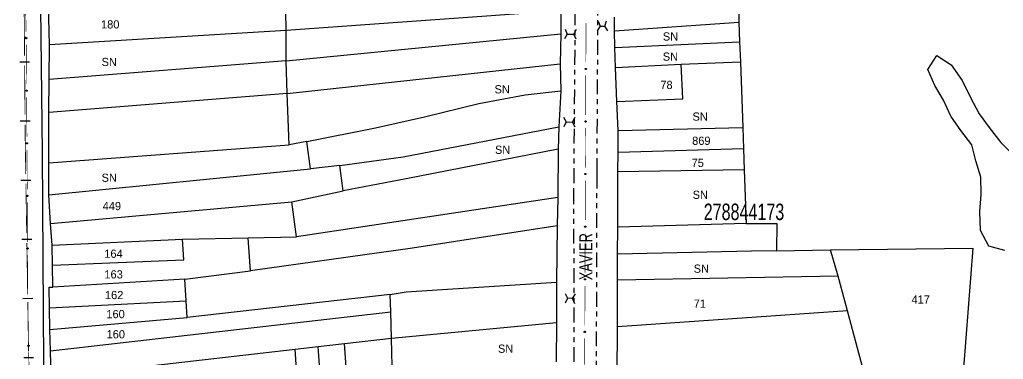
# Model space of a CAD drawing. Extents: x 203665 to 205970, y 4870865 to 4873745.
# Drawn here: x 203670.9 to 203969.7, y 4871742.5 to 4871845.8 of the extents above; entities that cross this region are included whole.
import ezdxf
from ezdxf.enums import TextEntityAlignment as Align

# ---------------------------------------------------------------- set-up
doc = ezdxf.new("R2010")
doc.units = 0
doc.header["$LTSCALE"] = 1.5
doc.header["$MEASUREMENT"] = 0
doc.linetypes.add('TRACO_25', pattern=[8, 3, -1, 1, -1, 1, -1])
for name, color, linetype in [('CD_MALHA_LOTES', 7, 'CONTINUOUS'), ('CD_TXT_QUADRA', 7, 'CONTINUOUS'), ('HD-LAGOS-PERENE', 170, 'CONTINUOUS'), ('LM-LIM-SETORES-BAIRROS', 250, 'CONTINUOUS'), ('RU-QUADRA', 210, 'CONTINUOUS'), ('SV-EIXO-RUA-N-PAV', 6, 'CONTINUOUS'), ('SV-EIXO-RUA-PAV', 20, 'CONTINUOUS'), ('SV-ESTIVAS', 7, 'CONTINUOUS'), ('SV-RUA-NAO-PAV', 7, 'CONTINUOUS'), ('SV-RUA-PAVIM', 7, 'CONTINUOUS'), ('SV-TXT-RUA-N-PAV', 7, 'CONTINUOUS'), ('Th_NmrPort', 1, 'CONTINUOUS')]:
    doc.layers.add(name, color=color, linetype=linetype)
doc.styles.add('ARIAL', font='ARIAL.SHX')

# ---------------------------------------------------------------- blocks, each defined once
blk = doc.blocks.new('COD045', base_point=(203838.877158, 4871814.648295))
at = {"layer": 'SV-ESTIVAS'}
blk.add_lwpolyline([(203839.625696, 4871813.151219), (203838.877158, 4871814.648295), (203839.625696, 4871816.151219)], dxfattribs=at)

msp = doc.modelspace()

# ---------------------------------------------------------------- linework, layer by layer
at = {"layer": 'CD_MALHA_LOTES', "linetype": 'Continuous', "flags": 128}
for points in [[(203751.82785, 4871842.574951), (203751.632887, 4871854.168415)], [(203679.874616, 4871838.223628), (203679.583447, 4871850.274497)], [(203889.216243, 4871850.271965), (203889.403369, 4871845.00845)], [(203751.82785, 4871842.574951), (203835.268409, 4871848.58275)], [(203835.268409, 4871848.58275), (203835.324734, 4871841.480297)], [(203851.612943, 4871842.364774), (203851.561803, 4871846.597611)], [(203851.612943, 4871842.364774), (203889.403369, 4871845.00845)], [(203889.403369, 4871845.00845), (203889.61375, 4871839.090851)], [(203679.874616, 4871838.223628), (203751.82785, 4871842.574951)], [(203751.790931, 4871833.323643), (203751.82785, 4871842.574951)], [(203751.790931, 4871833.323643), (203835.324734, 4871841.480297)], [(203835.324734, 4871841.480297), (203835.062371, 4871832.398412)], [(203851.67414, 4871837.299623), (203851.612943, 4871842.364774)], [(203679.772936, 4871827.621079), (203679.874616, 4871838.223628)], [(203851.67414, 4871837.299623), (203889.61375, 4871839.090851)], [(203851.938964, 4871831.239863), (203851.67414, 4871837.299623)], [(203889.61375, 4871839.090851), (203889.830117, 4871833.004869)], [(203751.790931, 4871833.323643), (203679.772936, 4871827.621079)], [(203752.151638, 4871823.320904), (203751.790931, 4871833.323643)], [(203752.151638, 4871823.320904), (203835.062371, 4871832.398412)], [(203835.062371, 4871832.398412), (203835.276448, 4871824.109055)], [(203851.938964, 4871831.239863), (203871.896196, 4871832.226985)], [(203852.338408, 4871820.912977), (203851.938964, 4871831.239863)], [(203871.896196, 4871832.226985), (203889.830117, 4871833.004869)], [(203872.321629, 4871821.724993), (203871.896196, 4871832.226985)], [(203889.830117, 4871833.004869), (203890.540385, 4871813.026406)], [(203679.676661, 4871817.582155), (203679.772936, 4871827.621079)], [(203752.151638, 4871823.320904), (203679.676661, 4871817.582155)], [(203752.772258, 4871807.721188), (203752.151638, 4871823.320904)], [(203758.110155, 4871808.696014), (203778.951021, 4871812.84954), (203793.829773, 4871816.229441), (203810.32836, 4871820.269352), (203824.487224, 4871822.96922), (203835.276448, 4871824.109055)], [(203835.276448, 4871824.109055), (203834.639773, 4871813.252847)], [(203852.338408, 4871820.912977), (203872.321629, 4871821.724993)], [(203852.696561, 4871812.077794), (203852.338408, 4871820.912977)], [(203679.678175, 4871802.211055), (203679.676661, 4871817.582155)], [(203768.132809, 4871801.448972), (203787.391367, 4871804.068718), (203834.639773, 4871813.252847)], [(203834.639773, 4871813.252847), (203834.488242, 4871806.387804)], [(203852.669291, 4871805.387226), (203852.696561, 4871812.077794)], [(203852.696561, 4871812.077794), (203890.540385, 4871813.026406)], [(203890.540385, 4871813.026406), (203890.771275, 4871806.531905)], [(203679.678175, 4871802.211055), (203752.772258, 4871807.721188)], [(203758.110155, 4871808.696014), (203752.772258, 4871807.721188)], [(203759.185051, 4871800.463783), (203758.110155, 4871808.696014)], [(203834.488242, 4871806.387804), (203788.282133, 4871797.422029), (203769.143509, 4871793.708395)], [(203834.488242, 4871806.387804), (203834.339666, 4871791.683482)], [(203852.645282, 4871799.496662), (203852.669291, 4871805.387226)], [(203890.771275, 4871806.531905), (203852.669291, 4871805.387226)], [(203890.771275, 4871806.531905), (203890.999037, 4871800.125405)], [(203679.709125, 4871792.540362), (203679.678175, 4871802.211055)], [(203768.132809, 4871801.448972), (203759.185051, 4871800.463783)], [(203769.143509, 4871793.708395), (203768.132809, 4871801.448972)], [(203679.709125, 4871792.540362), (203759.185051, 4871800.463783)], [(203852.576559, 4871782.63558), (203852.645282, 4871799.496662)], [(203890.999037, 4871800.125405), (203852.645282, 4871799.496662)], [(203890.999037, 4871800.125405), (203891.5814, 4871783.744662)], [(203680.219952, 4871783.829727), (203679.709125, 4871792.540362)], [(203753.514803, 4871790.338512), (203769.143509, 4871793.708395)], [(203680.219952, 4871783.829727), (203753.514803, 4871790.338512)], [(203754.925758, 4871779.757722), (203753.514803, 4871790.338512)], [(203834.339666, 4871791.683482), (203754.925758, 4871779.757722)], [(203834.339666, 4871791.683482), (203834.170555, 4871783.096144)], [(203680.740568, 4871777.249244), (203680.219952, 4871783.829727)], [(203891.5814, 4871783.744662), (203852.576559, 4871782.63558)], [(203891.5814, 4871783.744662), (203900.866389, 4871783.744662)], [(203900.866389, 4871783.744662), (203900.832878, 4871775.522838)], [(203834.170555, 4871783.096144), (203803.302923, 4871778.326511), (203790.248413, 4871776.273013), (203740.941928, 4871769.384217)], [(203834.170555, 4871783.096144), (203834.012255, 4871765.93492)], [(203852.543341, 4871774.485702), (203852.576559, 4871782.63558)], [(203680.740568, 4871777.249244), (203720.297958, 4871779.038465)], [(203680.813287, 4871771.066114), (203680.740568, 4871777.249244)], [(203720.297958, 4871779.038465), (203740.311121, 4871779.45416)], [(203720.692421, 4871772.74143), (203720.297958, 4871779.038465)], [(203740.311121, 4871779.45416), (203754.925758, 4871779.757722)], [(203740.941928, 4871769.384217), (203740.311121, 4871779.45416)], [(203852.511055, 4871766.564541), (203852.543341, 4871774.485702)], [(203900.832878, 4871775.522838), (203893.237678, 4871775.424241), (203852.543341, 4871774.485702)], [(203900.832878, 4871775.522838), (203917.214804, 4871775.735499)], [(203917.214804, 4871775.735499), (203960.42611, 4871776.296445)], [(203919.516811, 4871767.813094), (203917.214804, 4871775.735499)], [(203960.42611, 4871776.296445), (203956.947679, 4871730.651569)], [(203680.813287, 4871771.066114), (203720.692421, 4871772.74143)], [(203680.891825, 4871764.38832), (203680.813287, 4871771.066114)], [(203721.063717, 4871766.814201), (203740.941928, 4871769.384217)], [(203721.063717, 4871766.814201), (203680.891825, 4871764.38832)], [(203721.473277, 4871760.276164), (203721.063717, 4871766.814201)], [(203783.466379, 4871762.206689), (203788.299712, 4871762.956888), (203834.012255, 4871765.93492)], [(203834.012255, 4871765.93492), (203833.955792, 4871753.692187)], [(203852.457593, 4871752.313801), (203852.511055, 4871766.564541)], [(203919.516811, 4871767.813094), (203852.511055, 4871766.564541)], [(203922.377231, 4871757.172787), (203919.516811, 4871767.813094)], [(203679.880104, 4871758.103197), (203679.771894, 4871764.388345)], [(203679.771894, 4871764.388345), (203680.891825, 4871764.38832)], [(203679.880104, 4871758.103197), (203721.473277, 4871760.276164)], [(203721.790213, 4871755.216725), (203721.473277, 4871760.276164)], [(203783.466379, 4871762.206689), (203721.790213, 4871755.216725)], [(203783.596501, 4871756.91111), (203783.466379, 4871762.206689)], [(203679.993146, 4871751.53742), (203679.880104, 4871758.103197)], [(203680.208238, 4871745.058242), (203783.596501, 4871756.91111)], [(203783.793808, 4871748.881328), (203783.596501, 4871756.91111)], [(203922.377231, 4871757.172787), (203852.457593, 4871752.313801)], [(203930.01001, 4871728.780059), (203922.377231, 4871757.172787)], [(203679.993146, 4871751.53742), (203721.790213, 4871755.216725)], [(203783.793808, 4871748.881328), (203833.955792, 4871753.692187)], [(203833.955792, 4871753.692187), (203833.834652, 4871741.703189)], [(203680.208238, 4871745.058242), (203679.993146, 4871751.53742)], [(203852.345414, 4871722.411384), (203852.457593, 4871752.313801)], [(203769.53518, 4871747.246659), (203783.793808, 4871748.881328)], [(203784.108264, 4871736.083927), (203783.793808, 4871748.881328)], [(203680.474545, 4871737.036371), (203680.208238, 4871745.058242)], [(203680.474545, 4871737.036371), (203754.550235, 4871745.528722)], [(203754.550235, 4871745.528722), (203761.579055, 4871746.409954)], [(203755.756974, 4871726.993927), (203754.550235, 4871745.528722)], [(203761.579055, 4871746.409954), (203769.53518, 4871747.246659)], [(203763.825341, 4871715.094833), (203761.579055, 4871746.409954)], [(203771.795734, 4871715.804101), (203769.53518, 4871747.246659)]]:
    msp.add_lwpolyline(points, dxfattribs=at)
at = {"layer": 'HD-LAGOS-PERENE', "linetype": 'Continuous'}
msp.add_polyline3d([(203970.142937, 4871775.532485, 2.244962), (203965.313098, 4871776.912695, 2.244962), (203962.842785, 4871781.63309, 2.244962), (203962.642225, 4871787.44351, 2.244962), (203963.041692, 4871792.60387, 2.244962), (203962.931176, 4871797.914253, 2.244962), (203961.410785, 4871802.83464, 2.244962), (203960.140383, 4871807.715018, 2.244962), (203956.800155, 4871812.11541, 2.244962), (203953.789915, 4871816.425788, 2.244962), (203951.559573, 4871821.296187, 2.244962), (203948.8693, 4871825.746568, 2.244962), (203946.758946, 4871830.656967, 2.244962), (203949.488359, 4871834.91721, 2.244962), (203953.918372, 4871832.016901, 2.244962), (203957.198638, 4871827.266485, 2.244962), (203959.718984, 4871822.176063, 2.244962), (203962.359319, 4871817.125641, 2.244962), (203965.409539, 4871812.985275, 2.244962), (203968.979764, 4871808.47487, 2.244962), (203972.689914, 4871804.63451, 2.244962)], dxfattribs=at)
at = {"layer": 'LM-LIM-SETORES-BAIRROS', "const_width": 0.25}
for points in [[(203672.342115, 4871834.899129), (203672.221314, 4871849.898642)], [(203672.487077, 4871816.899712), (203672.366275, 4871831.899226)], [(203672.553276, 4871808.679993), (203672.511237, 4871813.89981)], [(203672.565597, 4871807.900076), (203672.553276, 4871808.679993)], [(203672.707759, 4871798.901199), (203672.565597, 4871807.900076)], [(203672.992084, 4871780.903445), (203672.755147, 4871795.901574)], [(203673.276409, 4871762.905691), (203673.039471, 4871777.903819)], [(203673.560733, 4871744.907936), (203673.323796, 4871759.906065)]]:
    msp.add_lwpolyline(points, dxfattribs=at)
at = {"layer": 'LM-LIM-SETORES-BAIRROS'}
for points in [[(203673.858173, 4871832.911274), (203670.858271, 4871832.887113)], [(203674.003135, 4871814.911857), (203671.003232, 4871814.887697)], [(203674.239164, 4871796.925142), (203671.239538, 4871796.877755)], [(203674.523488, 4871778.927388), (203671.523863, 4871778.880001)], [(203674.807813, 4871760.929634), (203671.808187, 4871760.882246)], [(203675.092138, 4871742.93188), (203672.092512, 4871742.884492)]]:
    msp.add_lwpolyline(points, dxfattribs=at)
at = {"layer": 'RU-QUADRA', "linetype": 'Continuous'}
for points in [[(203680.474545, 4871737.036371), (203680.208238, 4871745.058242), (203679.993146, 4871751.53742), (203679.880104, 4871758.103197), (203679.771894, 4871764.388345), (203680.891825, 4871764.38832), (203680.813287, 4871771.066114), (203680.740568, 4871777.249244), (203680.219952, 4871783.829727), (203679.709125, 4871792.540362), (203679.678175, 4871802.211055), (203679.676661, 4871817.582155), (203679.772936, 4871827.621079), (203679.874616, 4871838.223628), (203679.583447, 4871850.274497)], [(203835.268409, 4871848.58275), (203835.324734, 4871841.480297), (203835.062371, 4871832.398412), (203835.276448, 4871824.109055), (203834.639773, 4871813.252847), (203834.488242, 4871806.387804), (203834.339666, 4871791.683482), (203834.170555, 4871783.096144), (203834.012255, 4871765.93492), (203833.955792, 4871753.692187), (203833.834652, 4871741.703189)]]:
    msp.add_lwpolyline(points, dxfattribs=at)
at = {"layer": 'RU-QUADRA', "linetype": 'Continuous', "flags": 128}
for points in [[(203889.216243, 4871850.271965), (203889.403369, 4871845.00845), (203889.61375, 4871839.090851), (203889.830117, 4871833.004869), (203890.540385, 4871813.026406), (203890.771275, 4871806.531905), (203890.999037, 4871800.125405), (203891.5814, 4871783.744662), (203900.866389, 4871783.744662), (203900.832878, 4871775.522838), (203917.214804, 4871775.735499), (203960.42611, 4871776.296445), (203956.947679, 4871730.651569)], [(203852.345414, 4871722.411384), (203852.457593, 4871752.313801), (203852.511055, 4871766.564541), (203852.543341, 4871774.485702), (203852.576559, 4871782.63558), (203852.645282, 4871799.496662), (203852.669291, 4871805.387226), (203852.696561, 4871812.077794), (203852.338408, 4871820.912977), (203851.938964, 4871831.239863), (203851.67414, 4871837.299623), (203851.612943, 4871842.364774), (203851.561803, 4871846.597611)]]:
    msp.add_lwpolyline(points, dxfattribs=at)
at = {"layer": 'SV-EIXO-RUA-N-PAV', "const_width": 0.18}
for points in [[(203842.930842, 4871844.825961), (203842.880422, 4871832.826067)], [(203672.783491, 4871840.57879), (203672.296618, 4871840.54836)], [(203842.863615, 4871828.826102), (203842.830002, 4871820.826173)], [(203842.828311, 4871820.423545), (203842.814632, 4871816.826202)], [(203842.830002, 4871820.826173), (203842.828311, 4871820.423545)], [(203842.799423, 4871812.826231), (203842.753796, 4871800.826318)], [(203842.738587, 4871796.826347), (203842.69296, 4871784.826433)], [(203842.677751, 4871780.826462), (203842.632124, 4871768.826549)], [(203842.616915, 4871764.826578), (203842.571288, 4871752.826665)], [(203842.556079, 4871748.826694), (203842.525661, 4871740.826751)]]:
    msp.add_lwpolyline(points, dxfattribs=at)
at = {"layer": 'SV-EIXO-RUA-N-PAV'}
for points in [[(203842.982702, 4871830.969301), (203843.017628, 4871830.935064), (203843.040645, 4871830.898497), (203843.051064, 4871830.862473), (203843.05197, 4871830.828239), (203843.048952, 4871830.793111), (203843.038096, 4871830.758366), (203843.017505, 4871830.722473), (203842.983407, 4871830.687196), (203842.944398, 4871830.666079), (203842.909626, 4871830.653975), (203842.873984, 4871830.650975), (203842.839908, 4871830.654478), (203842.80419, 4871830.666948), (203842.768019, 4871830.688171), (203842.733376, 4871830.723316), (203842.711057, 4871830.75932), (203842.701895, 4871830.794429), (203842.699105, 4871830.830281), (203842.702616, 4871830.866107), (203842.713469, 4871830.900152), (203842.734902, 4871830.936532), (203842.770044, 4871830.970265), (203842.8057, 4871830.992935), (203842.840671, 4871831.002588), (203842.876029, 4871831.00454), (203842.911298, 4871831.001941), (203842.946679, 4871830.992483), (203842.982702, 4871830.969301)], [(203842.917654, 4871814.969477), (203842.952594, 4871814.935254), (203842.975625, 4871814.898697), (203842.986058, 4871814.862677), (203842.986978, 4871814.828443), (203842.983975, 4871814.793314), (203842.973132, 4871814.758565), (203842.952556, 4871814.722663), (203842.918471, 4871814.687372), (203842.879471, 4871814.66624), (203842.844704, 4871814.654123), (203842.809063, 4871814.651108), (203842.774986, 4871814.654598), (203842.739263, 4871814.667054), (203842.703083, 4871814.688261), (203842.668427, 4871814.723393), (203842.646093, 4871814.759388), (203842.636917, 4871814.794494), (203842.634113, 4871814.830345), (203842.637609, 4871814.866172), (203842.648449, 4871814.900221), (203842.669867, 4871814.936609), (203842.704996, 4871814.970356), (203842.740642, 4871814.993041), (203842.775609, 4871815.002708), (203842.810967, 4871815.004673), (203842.846237, 4871815.002089), (203842.881622, 4871814.992645), (203842.917654, 4871814.969477)], [(203842.856818, 4871798.969593), (203842.891758, 4871798.93537), (203842.914789, 4871798.898812), (203842.925222, 4871798.862792), (203842.926142, 4871798.828559), (203842.923139, 4871798.79343), (203842.912296, 4871798.758681), (203842.89172, 4871798.722779), (203842.857635, 4871798.687488), (203842.818635, 4871798.666356), (203842.783868, 4871798.654238), (203842.748227, 4871798.651224), (203842.71415, 4871798.654713), (203842.678427, 4871798.667169), (203842.642247, 4871798.688377), (203842.60759, 4871798.723509), (203842.585257, 4871798.759504), (203842.576081, 4871798.794609), (203842.573277, 4871798.83046), (203842.576773, 4871798.866287), (203842.587613, 4871798.900336), (203842.609031, 4871798.936725), (203842.64416, 4871798.970472), (203842.679806, 4871798.993156), (203842.714773, 4871799.002823), (203842.750131, 4871799.004789), (203842.785401, 4871799.002205), (203842.820786, 4871798.99276), (203842.856818, 4871798.969593)], [(203842.795982, 4871782.969709), (203842.830922, 4871782.935486), (203842.853953, 4871782.898928), (203842.864386, 4871782.862908), (203842.865306, 4871782.828674), (203842.862303, 4871782.793545), (203842.85146, 4871782.758796), (203842.830884, 4871782.722894), (203842.796799, 4871782.687604), (203842.757799, 4871782.666472), (203842.723032, 4871782.654354), (203842.687391, 4871782.651339), (203842.653314, 4871782.654829), (203842.617591, 4871782.667285), (203842.581411, 4871782.688493), (203842.546754, 4871782.723625), (203842.524421, 4871782.75962), (203842.515245, 4871782.794725), (203842.512441, 4871782.830576), (203842.515937, 4871782.866403), (203842.526777, 4871782.900452), (203842.548195, 4871782.936841), (203842.583324, 4871782.970587), (203842.61897, 4871782.993272), (203842.653937, 4871783.002939), (203842.689295, 4871783.004905), (203842.724565, 4871783.002321), (203842.75995, 4871782.992876), (203842.795982, 4871782.969709)], [(203842.735146, 4871766.969824), (203842.770086, 4871766.935601), (203842.793117, 4871766.899044), (203842.80355, 4871766.863024), (203842.80447, 4871766.82879), (203842.801466, 4871766.793661), (203842.790624, 4871766.758912), (203842.770048, 4871766.72301), (203842.735963, 4871766.687719), (203842.696963, 4871766.666587), (203842.662196, 4871766.65447), (203842.626554, 4871766.651455), (203842.592478, 4871766.654945), (203842.556755, 4871766.667401), (203842.520575, 4871766.688608), (203842.485918, 4871766.72374), (203842.463585, 4871766.759735), (203842.454408, 4871766.794841), (203842.451605, 4871766.830692), (203842.455101, 4871766.866519), (203842.465941, 4871766.900568), (203842.487359, 4871766.936956), (203842.522488, 4871766.970703), (203842.558134, 4871766.993388), (203842.593101, 4871767.003055), (203842.628459, 4871767.00502), (203842.663729, 4871767.002436), (203842.699114, 4871766.992992), (203842.735146, 4871766.969824)], [(203842.67431, 4871750.96994), (203842.70925, 4871750.935717), (203842.732281, 4871750.899159), (203842.742714, 4871750.863139), (203842.743634, 4871750.828906), (203842.74063, 4871750.793777), (203842.729788, 4871750.759028), (203842.709212, 4871750.723126), (203842.675127, 4871750.687835), (203842.636126, 4871750.666703), (203842.60136, 4871750.654585), (203842.565718, 4871750.651571), (203842.531641, 4871750.65506), (203842.495919, 4871750.667516), (203842.459739, 4871750.688724), (203842.425082, 4871750.723856), (203842.402749, 4871750.759851), (203842.393572, 4871750.794956), (203842.390769, 4871750.830807), (203842.394265, 4871750.866634), (203842.405104, 4871750.900683), (203842.426523, 4871750.937072), (203842.461652, 4871750.970819), (203842.497298, 4871750.993503), (203842.532265, 4871751.00317), (203842.567623, 4871751.005136), (203842.602893, 4871751.002552), (203842.638278, 4871750.993107), (203842.67431, 4871750.96994)]]:
    msp.add_lwpolyline(points, close=True, dxfattribs=at)
for points in [[(203842.770044, 4871830.970265), (203842.80419, 4871830.666948)], [(203842.786861, 4871830.979434), (203842.82102, 4871830.665447)], [(203842.8057, 4871830.992935), (203842.839908, 4871830.654478)], [(203842.822401, 4871830.994294), (203842.856457, 4871830.655747)], [(203842.840671, 4871831.002588), (203842.873984, 4871830.650975)], [(203842.857907, 4871831.000968), (203842.889199, 4871830.654244)], [(203842.876029, 4871831.00454), (203842.909626, 4871830.653975)], [(203842.894743, 4871830.999448), (203842.928816, 4871830.664994)], [(203842.911298, 4871831.001941), (203842.944398, 4871830.666079)], [(203842.928828, 4871830.992483), (203842.964362, 4871830.681219)], [(203842.946679, 4871830.992483), (203842.983407, 4871830.687196)], [(203842.962889, 4871830.980059), (203842.99859, 4871830.708366)], [(203842.982702, 4871830.969301), (203843.017505, 4871830.722473)], [(203842.702616, 4871830.866107), (203842.711057, 4871830.75932)], [(203842.70866, 4871830.878787), (203842.721754, 4871830.747736)], [(203842.713469, 4871830.900152), (203842.733376, 4871830.723316)], [(203842.726542, 4871830.912825), (203842.750266, 4871830.713503)], [(203842.734902, 4871830.936532), (203842.768019, 4871830.688171)], [(203842.753987, 4871830.949552), (203842.785606, 4871830.680606)], [(203843.000969, 4871830.949879), (203843.027411, 4871830.747817)], [(203843.017628, 4871830.935064), (203843.038096, 4871830.758366)], [(203843.030839, 4871830.914275), (203843.042575, 4871830.784595)], [(203843.040645, 4871830.898497), (203843.048952, 4871830.793111)], [(203842.637609, 4871814.866172), (203842.646093, 4871814.759388)], [(203842.643648, 4871814.878854), (203842.656795, 4871814.747809)], [(203842.648449, 4871814.900221), (203842.668427, 4871814.723393)], [(203842.661516, 4871814.912899), (203842.68532, 4871814.713587)], [(203842.669867, 4871814.936609), (203842.703083, 4871814.688261)], [(203842.688947, 4871814.949637), (203842.720673, 4871814.680704)], [(203842.704996, 4871814.970356), (203842.739263, 4871814.667054)], [(203842.721809, 4871814.979532), (203842.756093, 4871814.665559)], [(203842.740642, 4871814.993041), (203842.774986, 4871814.654598)], [(203842.757343, 4871814.994407), (203842.791534, 4871814.655873)], [(203842.775609, 4871815.002708), (203842.809063, 4871814.651108)], [(203842.792847, 4871815.001094), (203842.824277, 4871814.654384)], [(203842.810967, 4871815.004673), (203842.844704, 4871814.654123)], [(203842.829683, 4871814.99959), (203842.86389, 4871814.665149)], [(203842.846237, 4871815.002089), (203842.879471, 4871814.66624)], [(203842.86377, 4871814.992637), (203842.899429, 4871814.681389)], [(203842.881622, 4871814.992645), (203842.918471, 4871814.687372)], [(203842.897836, 4871814.980227), (203842.933646, 4871814.708549)], [(203842.917654, 4871814.969477), (203842.952556, 4871814.722663)], [(203842.935929, 4871814.950063), (203842.962451, 4871814.748011)], [(203842.952594, 4871814.935254), (203842.973132, 4871814.758565)], [(203842.965813, 4871814.914471), (203842.977601, 4871814.784796)], [(203842.975625, 4871814.898697), (203842.983975, 4871814.793314)], [(203842.576773, 4871798.866287), (203842.585257, 4871798.759504)], [(203842.582812, 4871798.878969), (203842.595959, 4871798.747924)], [(203842.587613, 4871798.900336), (203842.60759, 4871798.723509)], [(203842.60068, 4871798.913015), (203842.624484, 4871798.713703)], [(203842.609031, 4871798.936725), (203842.642247, 4871798.688377)], [(203842.628111, 4871798.949753), (203842.659837, 4871798.680819)], [(203842.64416, 4871798.970472), (203842.678427, 4871798.667169)], [(203842.660973, 4871798.979648), (203842.695257, 4871798.665675)], [(203842.679806, 4871798.993156), (203842.71415, 4871798.654713)], [(203842.696507, 4871798.994522), (203842.730698, 4871798.655988)], [(203842.714773, 4871799.002823), (203842.748227, 4871798.651224)], [(203842.732011, 4871799.00121), (203842.763441, 4871798.654499)], [(203842.750131, 4871799.004789), (203842.783868, 4871798.654238)], [(203842.768847, 4871798.999705), (203842.803054, 4871798.665265)], [(203842.785401, 4871799.002205), (203842.818635, 4871798.666356)], [(203842.802934, 4871798.992753), (203842.838593, 4871798.681504)], [(203842.820786, 4871798.99276), (203842.857635, 4871798.687488)], [(203842.837, 4871798.980343), (203842.87281, 4871798.708665)], [(203842.856818, 4871798.969593), (203842.89172, 4871798.722779)], [(203842.875093, 4871798.950178), (203842.901615, 4871798.748127)], [(203842.891758, 4871798.93537), (203842.912296, 4871798.758681)], [(203842.904977, 4871798.914587), (203842.916765, 4871798.784911)], [(203842.914789, 4871798.898812), (203842.923139, 4871798.79343)], [(203842.515937, 4871782.866403), (203842.524421, 4871782.75962)], [(203842.521976, 4871782.879085), (203842.535123, 4871782.74804)], [(203842.526777, 4871782.900452), (203842.546754, 4871782.723625)], [(203842.539844, 4871782.91313), (203842.563648, 4871782.713818)], [(203842.548195, 4871782.936841), (203842.581411, 4871782.688493)], [(203842.567275, 4871782.949868), (203842.599001, 4871782.680935)], [(203842.583324, 4871782.970587), (203842.617591, 4871782.667285)], [(203842.600137, 4871782.979763), (203842.634421, 4871782.66579)], [(203842.61897, 4871782.993272), (203842.653314, 4871782.654829)], [(203842.635671, 4871782.994638), (203842.669862, 4871782.656104)], [(203842.653937, 4871783.002939), (203842.687391, 4871782.651339)], [(203842.671175, 4871783.001326), (203842.702605, 4871782.654615)], [(203842.689295, 4871783.004905), (203842.723032, 4871782.654354)], [(203842.708011, 4871782.999821), (203842.742217, 4871782.665381)], [(203842.724565, 4871783.002321), (203842.757799, 4871782.666472)], [(203842.742098, 4871782.992869), (203842.777757, 4871782.68162)], [(203842.75995, 4871782.992876), (203842.796799, 4871782.687604)], [(203842.776164, 4871782.980458), (203842.811974, 4871782.70878)], [(203842.795982, 4871782.969709), (203842.830884, 4871782.722894)], [(203842.814256, 4871782.950294), (203842.840779, 4871782.748242)], [(203842.830922, 4871782.935486), (203842.85146, 4871782.758796)], [(203842.844141, 4871782.914702), (203842.855929, 4871782.785027)], [(203842.853953, 4871782.898928), (203842.862303, 4871782.793545)], [(203842.455101, 4871766.866519), (203842.463585, 4871766.759735)], [(203842.46114, 4871766.879201), (203842.474287, 4871766.748156)], [(203842.465941, 4871766.900568), (203842.485918, 4871766.72374)], [(203842.479008, 4871766.913246), (203842.502812, 4871766.713934)], [(203842.487359, 4871766.936956), (203842.520575, 4871766.688608)], [(203842.506438, 4871766.949984), (203842.538165, 4871766.681051)], [(203842.522488, 4871766.970703), (203842.556755, 4871766.667401)], [(203842.539301, 4871766.979879), (203842.573585, 4871766.665906)], [(203842.558134, 4871766.993388), (203842.592478, 4871766.654945)], [(203842.574835, 4871766.994754), (203842.609026, 4871766.65622)], [(203842.593101, 4871767.003055), (203842.626554, 4871766.651455)], [(203842.610339, 4871767.001441), (203842.641769, 4871766.654731)], [(203842.628459, 4871767.00502), (203842.662196, 4871766.65447)], [(203842.647175, 4871766.999937), (203842.681381, 4871766.665496)], [(203842.663729, 4871767.002436), (203842.696963, 4871766.666587)], [(203842.681262, 4871766.992984), (203842.716921, 4871766.681736)], [(203842.699114, 4871766.992992), (203842.735963, 4871766.687719)], [(203842.715328, 4871766.980574), (203842.751138, 4871766.708896)], [(203842.735146, 4871766.969824), (203842.770048, 4871766.72301)], [(203842.75342, 4871766.95041), (203842.779943, 4871766.748358)], [(203842.770086, 4871766.935601), (203842.790624, 4871766.758912)], [(203842.783305, 4871766.914818), (203842.795093, 4871766.785143)], [(203842.793117, 4871766.899044), (203842.801466, 4871766.793661)], [(203842.394265, 4871750.866634), (203842.402749, 4871750.759851)], [(203842.400304, 4871750.879316), (203842.413451, 4871750.748271)], [(203842.405104, 4871750.900683), (203842.425082, 4871750.723856)], [(203842.418172, 4871750.913362), (203842.441976, 4871750.71405)], [(203842.426523, 4871750.937072), (203842.459739, 4871750.688724)], [(203842.445602, 4871750.9501), (203842.477329, 4871750.681166)], [(203842.461652, 4871750.970819), (203842.495919, 4871750.667516)], [(203842.478465, 4871750.979995), (203842.512749, 4871750.666022)], [(203842.497298, 4871750.993503), (203842.531641, 4871750.65506)], [(203842.513999, 4871750.994869), (203842.54819, 4871750.656335)], [(203842.532265, 4871751.00317), (203842.565718, 4871750.651571)], [(203842.549503, 4871751.001557), (203842.580933, 4871750.654846)], [(203842.567623, 4871751.005136), (203842.60136, 4871750.654585)], [(203842.586339, 4871751.000052), (203842.620545, 4871750.665612)], [(203842.602893, 4871751.002552), (203842.636126, 4871750.666703)], [(203842.620426, 4871750.9931), (203842.656085, 4871750.681851)], [(203842.638278, 4871750.993107), (203842.675127, 4871750.687835)], [(203842.654492, 4871750.98069), (203842.690302, 4871750.709012)], [(203842.67431, 4871750.96994), (203842.709212, 4871750.723126)], [(203842.692584, 4871750.950525), (203842.719107, 4871750.748474)], [(203842.70925, 4871750.935717), (203842.729788, 4871750.759028)], [(203842.722469, 4871750.914934), (203842.734256, 4871750.785258)], [(203842.732281, 4871750.899159), (203842.74063, 4871750.793777)]]:
    msp.add_lwpolyline(points, dxfattribs=at)
at = {"layer": 'SV-EIXO-RUA-PAV', "const_width": 0.18}
for points in [[(203672.80287, 4871842.196194), (203672.593842, 4871854.194374)], [(203672.94194, 4871826.196926), (203672.859468, 4871838.196642)], [(203673.051903, 4871810.197304), (203672.969431, 4871822.19702)], [(203673.155155, 4871795.174111), (203673.079394, 4871806.197398)], [(203673.159077, 4871794.197666), (203673.155155, 4871795.174111)], [(203673.223333, 4871778.197795), (203673.175141, 4871790.197699)], [(203673.28759, 4871762.197924), (203673.239397, 4871774.197828)], [(203673.856284, 4871732.593915), (203673.589683, 4871744.590953)]]:
    msp.add_lwpolyline(points, dxfattribs=at)
at = {"layer": 'SV-EIXO-RUA-PAV'}
for points in [[(203672.730147, 4871840.050922), (203672.694488, 4871840.084396), (203672.670687, 4871840.120456), (203672.659491, 4871840.156247), (203672.657845, 4871840.190453), (203672.660103, 4871840.225638), (203672.670205, 4871840.260609), (203672.690015, 4871840.29694), (203672.723343, 4871840.332946), (203672.761887, 4871840.354901), (203672.796388, 4871840.367754), (203672.831958, 4871840.371524), (203672.866101, 4871840.368758), (203672.90208, 4871840.357063), (203672.938702, 4871840.336628), (203672.974096, 4871840.302239), (203672.997188, 4871840.266726), (203673.007108, 4871840.231823), (203673.010672, 4871840.19604), (203673.007936, 4871840.160147), (203672.997822, 4871840.125876), (203672.97718, 4871840.08904), (203672.942776, 4871840.054556), (203672.907619, 4871840.03112), (203672.872865, 4871840.020713), (203672.837557, 4871840.017998), (203672.802239, 4871840.019833), (203672.766662, 4871840.028524), (203672.730147, 4871840.050922)], [(203672.846595, 4871824.052539), (203672.811292, 4871824.086388), (203672.787871, 4871824.122697), (203672.777054, 4871824.158604), (203672.775769, 4871824.192826), (203672.778398, 4871824.227985), (203672.788868, 4871824.262848), (203672.80906, 4871824.298967), (203672.842766, 4871824.33462), (203672.881539, 4871824.356167), (203672.916174, 4871824.368655), (203672.951782, 4871824.37205), (203672.985894, 4871824.368924), (203673.021748, 4871824.35685), (203673.058152, 4871824.33603), (203673.093181, 4871824.30127), (203673.115898, 4871824.265515), (203673.125448, 4871824.23051), (203673.128635, 4871824.194691), (203673.125521, 4871824.158829), (203673.115046, 4871824.124666), (203673.094017, 4871824.088051), (203673.05925, 4871824.053931), (203673.023848, 4871824.030867), (203672.988986, 4871824.020827), (203672.953652, 4871824.018484), (203672.918356, 4871824.020692), (203672.882872, 4871824.029758), (203672.846595, 4871824.052539)], [(203672.956558, 4871808.052917), (203672.921255, 4871808.086765), (203672.897834, 4871808.123075), (203672.887017, 4871808.158982), (203672.885732, 4871808.193204), (203672.888361, 4871808.228363), (203672.898831, 4871808.263225), (203672.919024, 4871808.299345), (203672.952729, 4871808.334998), (203672.991502, 4871808.356545), (203673.026137, 4871808.369033), (203673.061745, 4871808.372428), (203673.095857, 4871808.369302), (203673.131711, 4871808.357228), (203673.168115, 4871808.336408), (203673.203144, 4871808.301648), (203673.225861, 4871808.265893), (203673.235411, 4871808.230888), (203673.238598, 4871808.195069), (203673.235484, 4871808.159207), (203673.225009, 4871808.125044), (203673.20398, 4871808.088429), (203673.169213, 4871808.054309), (203673.133811, 4871808.031245), (203673.098949, 4871808.021205), (203673.063615, 4871808.018862), (203673.028319, 4871808.02107), (203672.992835, 4871808.030136), (203672.956558, 4871808.052917)], [(203673.057606, 4871792.053561), (203673.0224, 4871792.08751), (203672.999083, 4871792.123887), (203672.988369, 4871792.159824), (203672.987181, 4871792.194049), (203672.98991, 4871792.229201), (203673.00048, 4871792.264033), (203673.020776, 4871792.300095), (203673.054583, 4871792.335651), (203673.093418, 4871792.357087), (203673.128088, 4871792.369477), (203673.163705, 4871792.37277), (203673.197808, 4871792.369547), (203673.233628, 4871792.35737), (203673.269972, 4871792.336446), (203673.304902, 4871792.301586), (203673.327516, 4871792.265767), (203673.336967, 4871792.230734), (203673.340051, 4871792.194907), (203673.336835, 4871792.159053), (203673.326262, 4871792.124921), (203673.305128, 4871792.088365), (203673.270265, 4871792.054345), (203673.234797, 4871792.031383), (203673.199906, 4871792.021442), (203673.164565, 4871792.0192), (203673.129275, 4871792.021509), (203673.093818, 4871792.030676), (203673.057606, 4871792.053561)], [(203673.121863, 4871776.05369), (203673.086656, 4871776.087639), (203673.06334, 4871776.124016), (203673.052625, 4871776.159953), (203673.051438, 4871776.194178), (203673.054167, 4871776.22933), (203673.064737, 4871776.264162), (203673.085032, 4871776.300224), (203673.11884, 4871776.33578), (203673.157674, 4871776.357216), (203673.192345, 4871776.369606), (203673.227962, 4871776.372899), (203673.262065, 4871776.369676), (203673.297884, 4871776.357499), (203673.334228, 4871776.336575), (203673.369159, 4871776.301715), (203673.391773, 4871776.265896), (203673.401223, 4871776.230863), (203673.404307, 4871776.195036), (203673.401091, 4871776.159182), (203673.390518, 4871776.12505), (203673.369385, 4871776.088494), (203673.334521, 4871776.054474), (203673.299053, 4871776.031512), (203673.264163, 4871776.021571), (203673.228822, 4871776.019329), (203673.193532, 4871776.021638), (203673.158075, 4871776.030805), (203673.121863, 4871776.05369)], [(203673.438388, 4871746.444368), (203673.402569, 4871746.477671), (203673.378595, 4871746.513617), (203673.367228, 4871746.549353), (203673.365418, 4871746.583552), (203673.367506, 4871746.618747), (203673.377441, 4871746.653766), (203673.397076, 4871746.690191), (203673.430231, 4871746.726357), (203673.468669, 4871746.748496), (203673.503108, 4871746.761515), (203673.538659, 4871746.765455), (203673.572815, 4871746.762854), (203673.60885, 4871746.751331), (203673.645569, 4871746.731072), (203673.681128, 4871746.696854), (203673.704391, 4871746.661452), (203673.714478, 4871746.626597), (203673.718213, 4871746.590831), (203673.71565, 4871746.554926), (203673.7057, 4871746.520606), (203673.685236, 4871746.483672), (203673.650997, 4871746.449023), (203673.615953, 4871746.425419), (203673.581249, 4871746.414845), (203673.545955, 4871746.41196), (203673.510629, 4871746.413626), (203673.475011, 4871746.422147), (203673.438388, 4871746.444368)]]:
    msp.add_lwpolyline(points, close=True, dxfattribs=at)
for points in [[(203672.670687, 4871840.120456), (203672.660103, 4871840.225638)], [(203672.680831, 4871840.104894), (203672.666295, 4871840.23429)], [(203672.694488, 4871840.084396), (203672.670205, 4871840.260609)], [(203672.711464, 4871840.069944), (203672.68066, 4871840.271388)], [(203672.730147, 4871840.050922), (203672.690015, 4871840.29694)], [(203672.750188, 4871840.040595), (203672.708622, 4871840.311452)], [(203672.766662, 4871840.028524), (203672.723343, 4871840.332946)], [(203672.78451, 4871840.02891), (203672.742254, 4871840.339332)], [(203672.802239, 4871840.019833), (203672.761887, 4871840.354901)], [(203672.818737, 4871840.022683), (203672.777441, 4871840.356322)], [(203672.837557, 4871840.017998), (203672.796388, 4871840.367754)], [(203672.855597, 4871840.02196), (203672.816816, 4871840.367926)], [(203672.872865, 4871840.020713), (203672.831958, 4871840.371524)], [(203672.89095, 4871840.0294), (203672.849583, 4871840.367132)], [(203672.907619, 4871840.03112), (203672.866101, 4871840.368758)], [(203672.926161, 4871840.045025), (203672.885222, 4871840.3582)], [(203672.942776, 4871840.054556), (203672.90208, 4871840.357063)], [(203672.958382, 4871840.075611), (203672.920956, 4871840.34381)], [(203672.97718, 4871840.08904), (203672.938702, 4871840.336628)], [(203672.985026, 4871840.112923), (203672.956998, 4871840.311685)], [(203672.997822, 4871840.125876), (203672.974096, 4871840.302239)], [(203673.002168, 4871840.14734), (203672.986243, 4871840.278076)], [(203673.007936, 4871840.160147), (203672.997188, 4871840.266726)], [(203672.787871, 4871824.122697), (203672.778398, 4871824.227985)], [(203672.797852, 4871824.107029), (203672.78468, 4871824.236571)], [(203672.811292, 4871824.086388), (203672.788868, 4871824.262848)], [(203672.828114, 4871824.071758), (203672.799436, 4871824.273515)], [(203672.846595, 4871824.052539), (203672.80906, 4871824.298967)], [(203672.866526, 4871824.042002), (203672.827819, 4871824.313282)], [(203672.882872, 4871824.029758), (203672.842766, 4871824.33462)], [(203672.900723, 4871824.029956), (203672.861743, 4871824.340806)], [(203672.918356, 4871824.020692), (203672.881539, 4871824.356167)], [(203672.934882, 4871824.023368), (203672.897108, 4871824.357424)], [(203672.953652, 4871824.018484), (203672.916174, 4871824.368655)], [(203672.971733, 4871824.022257), (203672.936603, 4871824.368612)], [(203672.988986, 4871824.020827), (203672.951782, 4871824.37205)], [(203673.007162, 4871824.029323), (203672.96936, 4871824.367473)], [(203673.023848, 4871824.030867), (203672.985894, 4871824.368924)], [(203673.042536, 4871824.044576), (203673.004902, 4871824.358165)], [(203673.05925, 4871824.053931), (203673.021748, 4871824.35685)], [(203673.075077, 4871824.07482), (203673.040482, 4871824.343399)], [(203673.094017, 4871824.088051), (203673.058152, 4871824.33603)], [(203673.102114, 4871824.111849), (203673.076184, 4871824.310896)], [(203673.115046, 4871824.124666), (203673.093181, 4871824.30127)], [(203673.119618, 4871824.146083), (203673.105073, 4871824.27698)], [(203673.125521, 4871824.158829), (203673.115898, 4871824.265515)], [(203672.897834, 4871808.123075), (203672.888361, 4871808.228363)], [(203672.907815, 4871808.107406), (203672.894643, 4871808.236949)], [(203672.921255, 4871808.086765), (203672.898831, 4871808.263225)], [(203672.938077, 4871808.072136), (203672.909399, 4871808.273893)], [(203672.956558, 4871808.052917), (203672.919024, 4871808.299345)], [(203672.976489, 4871808.04238), (203672.937782, 4871808.31366)], [(203672.992835, 4871808.030136), (203672.952729, 4871808.334998)], [(203673.010686, 4871808.030334), (203672.971706, 4871808.341184)], [(203673.028319, 4871808.02107), (203672.991502, 4871808.356545)], [(203673.044845, 4871808.023746), (203673.007071, 4871808.357802)], [(203673.063615, 4871808.018862), (203673.026137, 4871808.369033)], [(203673.081696, 4871808.022635), (203673.046566, 4871808.36899)], [(203673.098949, 4871808.021205), (203673.061745, 4871808.372428)], [(203673.117125, 4871808.029701), (203673.079323, 4871808.367851)], [(203673.133811, 4871808.031245), (203673.095857, 4871808.369302)], [(203673.152499, 4871808.044954), (203673.114865, 4871808.358543)], [(203673.169213, 4871808.054309), (203673.131711, 4871808.357228)], [(203673.185041, 4871808.075198), (203673.150445, 4871808.343777)], [(203673.20398, 4871808.088429), (203673.168115, 4871808.336408)], [(203673.212077, 4871808.112227), (203673.186147, 4871808.311273)], [(203673.225009, 4871808.125044), (203673.203144, 4871808.301648)], [(203673.229581, 4871808.146461), (203673.215036, 4871808.277358)], [(203673.235484, 4871808.159207), (203673.225861, 4871808.265893)], [(203672.999083, 4871792.123887), (203672.98991, 4871792.229201)], [(203673.009019, 4871792.108189), (203672.996217, 4871792.237768)], [(203673.0224, 4871792.08751), (203673.00048, 4871792.264033)], [(203673.03918, 4871792.072832), (203673.011079, 4871792.274671)], [(203673.057606, 4871792.053561), (203673.020776, 4871792.300095)], [(203673.077507, 4871792.042967), (203673.039575, 4871792.314356)], [(203673.093818, 4871792.030676), (203673.054583, 4871792.335651)], [(203673.111669, 4871792.030823), (203673.073578, 4871792.341784)], [(203673.129275, 4871792.021509), (203673.093418, 4871792.357087)], [(203673.14581, 4871792.024138), (203673.10899, 4871792.3583)], [(203673.164565, 4871792.0192), (203673.128088, 4871792.369477)], [(203673.182657, 4871792.022921), (203673.148517, 4871792.369375)], [(203673.199906, 4871792.021442), (203673.163705, 4871792.37277)], [(203673.218107, 4871792.029886), (203673.18127, 4871792.368142)], [(203673.234797, 4871792.031383), (203673.197808, 4871792.369547)], [(203673.253524, 4871792.045038), (203673.216786, 4871792.358733)], [(203673.270265, 4871792.054345), (203673.233628, 4871792.35737)], [(203673.286151, 4871792.075189), (203673.252324, 4871792.343866)], [(203673.305128, 4871792.088365), (203673.269972, 4871792.336446)], [(203673.313294, 4871792.11214), (203673.287932, 4871792.31126)], [(203673.326262, 4871792.124921), (203673.304902, 4871792.301586)], [(203673.330895, 4871792.146324), (203673.316724, 4871792.277263)], [(203673.336835, 4871792.159053), (203673.327516, 4871792.265767)], [(203673.06334, 4871776.124016), (203673.054167, 4871776.22933)], [(203673.073275, 4871776.108318), (203673.060474, 4871776.237898)], [(203673.086656, 4871776.087639), (203673.064737, 4871776.264162)], [(203673.103437, 4871776.072962), (203673.075336, 4871776.2748)], [(203673.121863, 4871776.05369), (203673.085032, 4871776.300224)], [(203673.141764, 4871776.043096), (203673.103831, 4871776.314486)], [(203673.158075, 4871776.030805), (203673.11884, 4871776.33578)], [(203673.175926, 4871776.030952), (203673.137835, 4871776.341913)], [(203673.193532, 4871776.021638), (203673.157674, 4871776.357216)], [(203673.210066, 4871776.024267), (203673.173246, 4871776.358429)], [(203673.228822, 4871776.019329), (203673.192345, 4871776.369606)], [(203673.246913, 4871776.02305), (203673.212773, 4871776.369504)], [(203673.264163, 4871776.021571), (203673.227962, 4871776.372899)], [(203673.282363, 4871776.030015), (203673.245527, 4871776.368271)], [(203673.299053, 4871776.031512), (203673.262065, 4871776.369676)], [(203673.31778, 4871776.045167), (203673.281043, 4871776.358862)], [(203673.334521, 4871776.054474), (203673.297884, 4871776.357499)], [(203673.350408, 4871776.075318), (203673.31658, 4871776.343995)], [(203673.369385, 4871776.088494), (203673.334228, 4871776.336575)], [(203673.37755, 4871776.112269), (203673.352189, 4871776.311389)], [(203673.390518, 4871776.12505), (203673.369159, 4871776.301715)], [(203673.395152, 4871776.146453), (203673.380981, 4871776.277392)], [(203673.401091, 4871776.159182), (203673.391773, 4871776.265896)], [(203673.378595, 4871746.513617), (203673.367506, 4871746.618747)], [(203673.388814, 4871746.498103), (203673.373656, 4871746.627428)], [(203673.402569, 4871746.477671), (203673.377441, 4871746.653766)], [(203673.419614, 4871746.463301), (203673.387844, 4871746.664594)], [(203673.438388, 4871746.444368), (203673.397076, 4871746.690191)], [(203673.458479, 4871746.434138), (203673.415613, 4871746.704792)], [(203673.475011, 4871746.422147), (203673.430231, 4871746.726357)], [(203673.492856, 4871746.422618), (203673.449111, 4871746.732834)], [(203673.510629, 4871746.413626), (203673.468669, 4871746.748496)], [(203673.527112, 4871746.416555), (203673.484216, 4871746.749992)], [(203673.545955, 4871746.41196), (203673.503108, 4871746.761515)], [(203673.563976, 4871746.41601), (203673.523535, 4871746.761785)], [(203673.581249, 4871746.414845), (203673.538659, 4871746.765455)], [(203673.599293, 4871746.423619), (203673.556306, 4871746.761148)], [(203673.615953, 4871746.425419), (203673.572815, 4871746.762854)], [(203673.634428, 4871746.439413), (203673.591987, 4871746.752387)], [(203673.650997, 4871746.449023), (203673.60885, 4871746.751331)], [(203673.666502, 4871746.470153), (203673.627789, 4871746.73817)], [(203673.685236, 4871746.483672), (203673.645569, 4871746.731072)], [(203673.692967, 4871746.507592), (203673.663986, 4871746.706217)], [(203673.7057, 4871746.520606), (203673.681128, 4871746.696854)], [(203673.709943, 4871746.542091), (203673.693391, 4871746.672749)], [(203673.71565, 4871746.554926), (203673.704391, 4871746.661452)]]:
    msp.add_lwpolyline(points, dxfattribs=at)
at = {"layer": 'SV-ESTIVAS', "linetype": 'Continuous'}
for points in [[(203847.203773, 4871843.820192, 4.372929), (203848.653684, 4871843.820159, 4.362938)], [(203837.254621, 4871841.420248, 4.63268), (203839.234499, 4871841.420203, 4.602709)], [(203836.897277, 4871814.678342, 4.832489), (203838.877158, 4871814.648295, 4.832489)], [(203838.872449, 4871760.93445, 5.72164), (203837.342531, 4871761.054494, 5.72164)]]:
    msp.add_polyline3d(points, dxfattribs=at)
at = {"layer": 'SV-RUA-NAO-PAV', "linetype": 'TRACO_25'}
msp.add_polyline3d([(203927.374051, 4871718.594344, 4.912413), (203956.819138, 4871720.88888, 4.572738), (203956.408513, 4871727.489361, 4.572738), (203850.025807, 4871719.871255, 5.741621), (203847.355953, 4871720.051329, 5.741621), (203846.085793, 4871722.471532, 5.761601), (203846.288231, 4871799.127014, 4.732585), (203846.828973, 4871892.793706, 3.713559), (203842.294973, 4871892.870298, 3.713559), (203839.379454, 4871892.55386, 3.713559), (203839.859097, 4871884.588319, 3.713559), (203839.169153, 4871794.206825, 5.022308), (203839.226119, 4871723.441758, 6.17121), (203838.2965, 4871720.161545, 6.191191), (203835.486831, 4871718.551494, 6.071305)], dxfattribs=at)
at = {"layer": 'SV-RUA-PAVIM', "linetype": 'Continuous'}
msp.add_polyline3d([(203673.372143, 4872148.496725, 6.597286), (203673.54827, 4872138.710598, 6.597286), (203674.367243, 4872093.206153, 6.030757), (203673.732323, 4872068.740578, 6.030757), (203674.544282, 4872031.390472, 6.030757), (203674.706674, 4872000.860821, 6.030757), (203676.125059, 4871937.600827, 5.521831), (203677.717993, 4871805.281319, 6.101277), (203678.287439, 4871709.014416, 7.390045), (203679.207637, 4871706.424209, 7.449988), (203681.087578, 4871705.854125, 7.449988), (203760.932048, 4871712.142745, 7.110312), (203835.486831, 4871718.551494, 6.101277)], dxfattribs=at)

# ---------------------------------------------------------------- block references
at = {"layer": 'SV-ESTIVAS'}
for p, rotation in [((203837.254621, 4871841.420248, 4.832489), 176), ((203847.203773, 4871843.820192, 4.832489), 175), ((203848.653684, 4871843.820159, 4.832489), 8), ((203839.234499, 4871841.420203, 4.832489), 359), ((203836.897277, 4871814.678342, 4.832489), 181), ((203837.342531, 4871761.054494, 3.983301), 181), ((203838.872449, 4871760.93445, 3.983301), 357)]:
    msp.add_blockref('COD045', p, dxfattribs=dict(at, rotation=rotation))
msp.add_blockref('COD045', (203838.877158, 4871814.648295, 4.832489), dxfattribs=at)

# ---------------------------------------------------------------- texts
at = {"layer": 'CD_TXT_QUADRA', "style": 'ARIAL', "width": 0.7}
msp.add_text('278844173', height=5, dxfattribs=at).set_placement((203878.698371, 4871784.835579))
at = {"layer": 'SV-TXT-RUA-N-PAV', "style": 'ARIAL', "width": 0.7}
msp.add_text('XAVIER', height=4, rotation=90, dxfattribs=at).set_placement((203844.890457, 4871766.518058))
at = {"layer": 'Th_NmrPort', "color": 1}
for s, p in [('180', (203695.584325, 4871844.378847)), ('SN', (203866.280436, 4871840.690078)), ('SN', (203695.750071, 4871832.942404)), ('SN', (203866.257507, 4871834.568276)), ('SN', (203815.141755, 4871824.62812)), ('78', (203865.524501, 4871825.956121)), ('SN', (203875.289498, 4871816.326166)), ('869', (203875.182831, 4871808.966689)), ('SN', (203815.277998, 4871806.231762)), ('75', (203875.026246, 4871802.233549)), ('SN', (203695.750071, 4871797.721475)), ('SN', (203875.339415, 4871792.525302)), ('449', (203696.081562, 4871789.102706)), ('164', (203696.578798, 4871774.59997)), ('SN', (203875.652585, 4871770.055408)), ('163', (203696.608662, 4871768.325014)), ('162', (203696.774407, 4871762.026683)), ('71', (203875.652585, 4871759.407653)), ('417', (203941.837965, 4871760.66033)), ('160', (203697.21216, 4871756.234886)), ('160', (203697.271644, 4871750.093003)), ('SN', (203816.19553, 4871745.705163))]:
    msp.add_text(s, height=2.5, dxfattribs=at).set_placement(p, align=Align.MIDDLE_LEFT)

doc.saveas('drawing.dxf')
